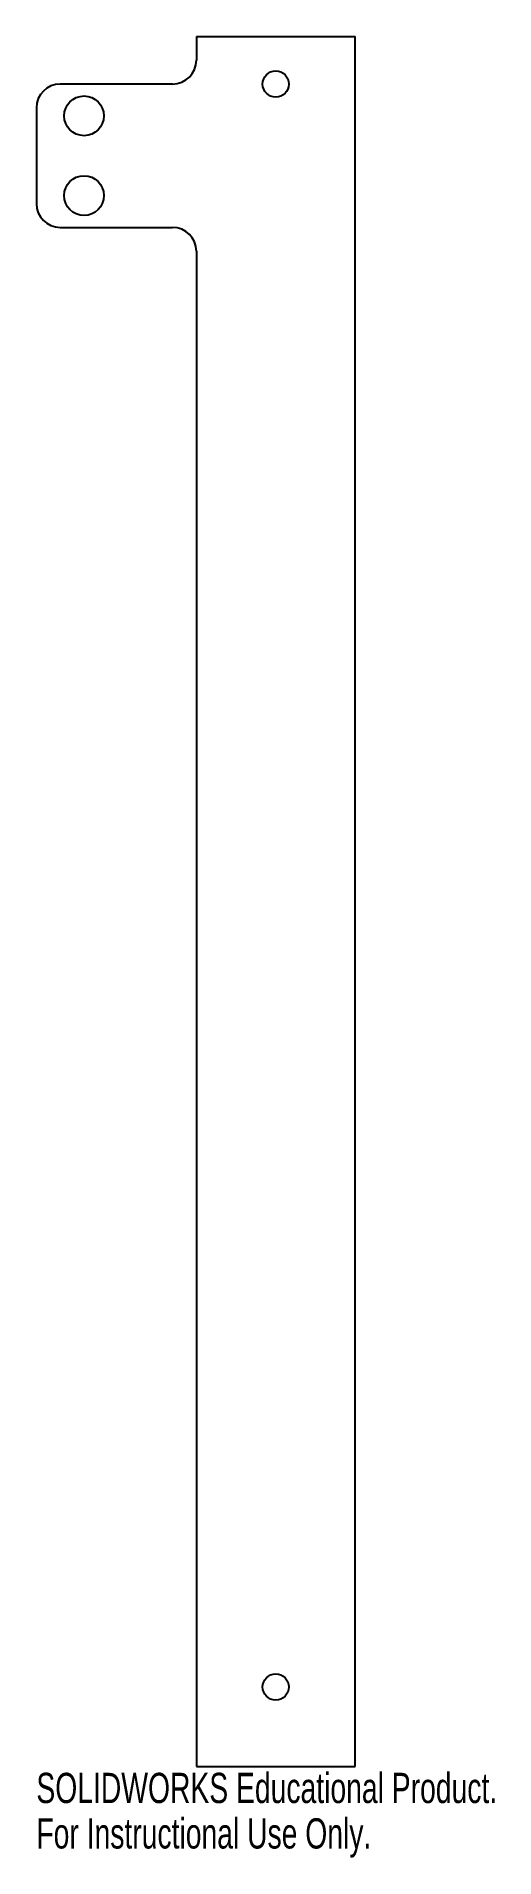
# Model space of a CAD drawing. Header units: inches. Extents: x -1 to 1.9, y -0.6 to 10.9.
import ezdxf

# ---------------------------------------------------------------- set-up
doc = ezdxf.new("R2010")
doc.units = ezdxf.units.IN
doc.header["$MEASUREMENT"] = 0
doc.styles.add('SLDTEXTSTYLE0', font='TXT', dxfattribs={"width": 0.7})

msp = doc.modelspace()

# ---------------------------------------------------------------- linework, layer by layer
at = {"color": 7, "linetype": 'Continuous', "lineweight": 25}
for p, q in [((0, 10.886), (1, 10.886)), ((0, 10.886), (0, 10.736)), ((1, 0), (1, 10.886)), ((-0.15, 10.586), (-0.857, 10.586)), ((-1.007, 10.436), (-1.007, 9.834)), ((-0.857, 9.684), (-0.15, 9.684)), ((0, 9.534), (0, 0)), ((0, 0), (1, 0))]:
    msp.add_line(p, q, dxfattribs=at)
for centre, radius in [((0.5, 10.586), 0.0825), ((-0.707, 10.386), 0.125), ((-0.707, 9.884), 0.125), ((0.5, 0.5), 0.0825)]:
    msp.add_circle(centre, radius, dxfattribs=at)
for centre, start, end in [((-0.15, 10.736), 270, 0), ((-0.857, 10.436), 90, 180), ((-0.857, 9.834), 180, 270), ((-0.15, 9.534), 0, 90)]:
    msp.add_arc(centre, 0.15, start, end, dxfattribs=at)

# ---------------------------------------------------------------- texts
at = {"color": 7, "linetype": 'Continuous', "char_height": 0.1903, "attachment_point": 1, "style": 'SLDTEXTSTYLE0'}
for s, insert in [('SOLIDWORKS Educational Product.', (-1.007, -0.04)), ('For Instructional Use Only.', (-1.007, -0.326))]:
    msp.add_mtext(s, dxfattribs=dict(at, insert=insert))

doc.saveas('drawing.dxf')
